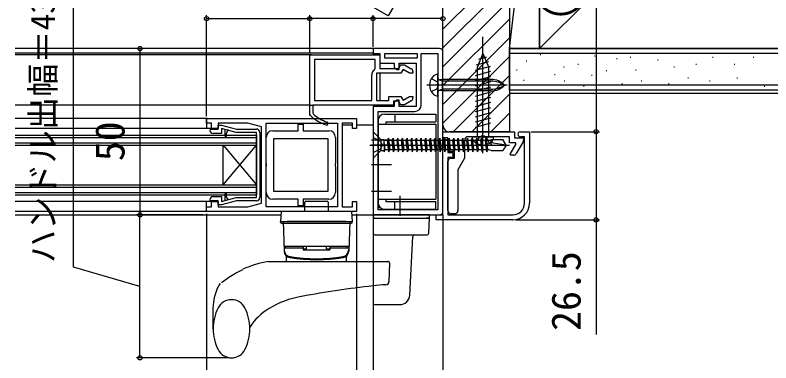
# Model space of a CAD drawing. Units: millimetres, scale not verified. Extents: x -525 to 525, y -782 to 777.
# Drawn here: x 160.5 to 387.5, y -652.2 to -547.6 of the extents above; entities that cross this region are included whole.
import ezdxf
from ezdxf.enums import TextEntityAlignment as Align

# ---------------------------------------------------------------- set-up
doc = ezdxf.new("R2010")
doc.units = ezdxf.units.MM
doc.header["$LTSCALE"] = 4
for name, color, linetype in [('0-2_YKK_11', 7, 'Continuous'), ('0-3_YKK_12', 2, 'Continuous'), ('0-4_YKK_13', 4, 'Continuous'), ('0-6_YKK_D', 6, 'Continuous'), ('0-8_YSS_K', 3, 'Continuous'), ('0-9_YSS_KE', 3, 'Continuous')]:
    doc.layers.add(name, color=color, linetype=linetype)
doc.styles.add('ＭＳ ゴシック', font='')
doc.styles.get('ＭＳ ゴシック').set_extended_font_data('MS Gothic')

msp = doc.modelspace()

# ---------------------------------------------------------------- linework, layer by layer
at = {"layer": '0-2_YKK_11'}
for p, q in [((289, -606.702), (289, -558.702)), ((234, -582.902), (234, -602.502)), ((313.066, -585.734), (311.021, -589.277)), ((290.5, -606.402), (290.5, -591.702)), ((292.5, -607.402), (291.5, -607.402))]:
    msp.add_line(p, q, dxfattribs=at)
for points in [[(288, -557.702), (268, -557.702), (268, -559.202), (270, -559.202), (270, -562.102), (274.3, -562.102), (274.3, -563.302), (275, -564.002), (275.8, -564.002), (275.8, -562.102), (281, -562.102), (281, -575.102), (275.8, -575.102), (275.8, -573.202), (275, -573.202), (274.3, -573.902), (274.3, -575.102), (268, -575.102), (268, -607.702), (288, -607.702)], [(249, -577.479), (249, -559.602), (270, -559.602), (270, -563.702), (275.6, -563.702), (276.37, -562.602), (277.463, -562.602), (279.5, -563.778)], [(287.5, -559.202), (287.5, -606.202), (269.5, -606.202), (269.5, -576.602), (274.3, -576.602), (280.5, -576.602)], [(282.5, -574.602), (282.5, -559.202), (287.5, -559.202)], [(268.6, -561.002), (250.4, -561.002), (250.4, -573.302), (267.6, -573.302), (267.6, -565.602)], [(268.392, -564.059), (268.6, -563.653), (268.6, -561.002)], [(280, -564.644), (280, -565.102), (278.993, -565.102), (277.096, -564.007), (276.329, -565.102), (269, -565.102), (269, -573.302), (272.7, -573.302), (272.7, -572.102), (276.329, -572.102), (277.096, -573.198), (278.993, -572.102), (280, -572.102), (280, -572.56)], [(279.5, -573.426), (277.463, -574.602), (276.37, -574.602), (275.6, -573.502), (274.1, -573.502), (274.1, -574.702), (249.9, -574.702), (249.9, -577.065), (250.081, -577.449)], [(249.169, -577.854), (249, -577.479), (249, -574.702), (249.9, -574.702)], [(219, -582.202), (219.3, -581.902), (221.5, -581.902), (221.5, -580.702), (222.5, -580.702), (226.978, -581.902), (233, -581.902)], [(237.9, -582.402), (245.55, -582.402), (245.55, -580.402), (247.05, -580.402), (247.05, -582.402), (254.7, -582.402)], [(220, -602.202), (222.5, -602.202), (222.5, -603.667), (226.847, -602.502), (233, -602.502), (233, -582.902), (226.847, -582.902), (222.5, -581.738), (222.5, -583.202), (220, -583.202)], [(289, -582.702), (310.5, -582.702), (310.5, -584.502), (313.2, -584.502), (313.2, -585.234)], [(290.5, -587.702), (290.5, -584.502), (289, -584.502), (289, -582.702)], [(312.25, -582.702), (315, -582.702), (315, -604.202)], [(235.9, -601.002), (235.9, -593.161), (236.02, -592.977), (236.02, -592.427), (235.9, -592.244), (235.9, -584.402)], [(256.7, -584.402), (256.7, -592.244), (256.58, -592.427), (256.58, -592.977), (256.7, -593.161), (256.7, -601.002)], [(310, -609.202), (287, -609.202), (287, -607.702), (289, -607.702), (289, -585.002), (290.5, -585.002), (290.5, -589.002), (292, -589.002), (292, -590.502), (290.5, -590.502), (290.5, -607.702), (310, -607.702)], [(295.5, -585.202), (295.5, -590.702), (293.5, -594.166), (293.5, -606.402)], [(310.155, -589.777), (309.346, -589.777), (309.173, -589.477), (311.006, -586.302), (310.833, -586.002), (309, -586.002), (309, -584.202), (301.671, -584.202), (301.479, -584.059), (300.521, -584.059), (300.329, -584.202), (296.5, -584.202)], [(313.5, -604.202), (313.5, -584.202), (312.25, -584.202)], [(291.5, -590.702), (292.5, -590.702), (292.5, -588.702), (291.5, -588.702)], [(233, -603.502), (226.978, -603.502), (222.5, -604.702), (221.5, -604.702), (221.5, -603.502), (219.3, -603.502), (219, -603.202)], [(254.7, -603.002), (247.05, -603.002), (247.05, -605.002), (245.55, -605.002), (245.55, -603.002), (237.9, -603.002)]]:
    msp.add_lwpolyline(points, dxfattribs=at)
for points in [[(271.5, -559.202), (281.3, -559.202), (281.3, -560.602), (271.5, -560.602)], [(263, -606.702), (218, -606.702), (218, -605.302), (219.5, -605.302), (219.5, -603.702), (221.5, -603.702), (221.5, -605.302), (230.395, -605.302), (234.5, -604.202), (234.5, -581.202), (230.395, -580.102), (221.5, -580.102), (221.5, -581.702), (219.5, -581.702), (219.5, -580.102), (218, -580.102), (218, -578.702), (263, -578.702), (263, -581.702), (261.8, -581.702), (261.8, -580.102), (258.7, -580.102), (258.7, -596.462), (258.7, -605.302), (261.8, -605.302), (261.8, -603.702), (263, -603.702)], [(235.9, -605.302), (235.9, -580.102), (257.3, -580.102), (257.3, -596.581), (257.3, -605.302)], [(223.5, -582.006), (223.5, -583.952), (223.762, -584.202), (224, -583.952), (224, -583.14), (224.5, -582.273)], [(238.2, -584.702), (254.4, -584.702), (254.4, -600.702), (238.2, -600.702)], [(223.5, -601.452), (223.5, -603.399), (224.5, -603.131), (224, -602.265), (224, -601.452), (223.745, -601.202)]]:
    msp.add_lwpolyline(points, close=True, dxfattribs=at)
for centre, radius, start, end in [((288, -558.702), 1, 0.00001, 89.99999), ((269.5, -565.602), 1.9, 125.68531, 179.99999), ((279, -564.644), 1, 360, 60.00002), ((279, -572.56), 1, 299.99998, 0), ((280.5, -574.602), 2, 270.00001, 359.99999), ((259.09, -566.603), 15, 228.5951, 249.7334), ((259.09, -566.603), 14.1, 230.28516, 249.73341), ((254.05, -580.252), 0.45, 249.73339, 69.73341), ((220, -582.202), 1, 179.99955, 269.99781), ((233, -582.902), 1, 0.00001, 89.99999), ((237.9, -584.402), 2, 90.00001, 179.99999), ((254.7, -584.402), 2, 0.00001, 89.99999), ((312.25, -583.452), 0.75, 89.99999, 270.00001), ((296.5, -585.202), 1, 89.99995, 179.99999), ((312.2, -585.234), 1, 330.00006, 0.00007), ((291.5, -587.702), 1, 180.00004, 270.00002), ((310.155, -588.777), 1, 269.99997, 330), ((291.5, -591.702), 1, 89.99998, 180.00002), ((237.9, -601.002), 2, 180.00001, 269.99999), ((254.7, -601.002), 2, 270.00001, 359.99999), ((220, -603.202), 1, 90.00001, 179.99999), ((233, -602.502), 1, 270.00001, 0.00091), ((310, -604.202), 3.5, 269.99995, 359.99993), ((310, -604.202), 5, 270, 359.99998), ((288, -606.702), 1, 270.00001, 359.99999), ((291.5, -606.402), 1, 180.00004, 270.00002), ((292.5, -606.402), 1, 269.99998, 359.99996)]:
    msp.add_arc(centre, radius, start, end, dxfattribs=at)
at = {"layer": '0-3_YKK_12'}
for p, q in [((268, -557.702), (160.5, -557.702)), ((268, -557.702), (267.999, -559.602)), ((268, -559.102), (160.5, -559.102)), ((249.48, -559.603), (160.5, -559.604)), ((270, -565.102), (269.999, -573.302)), ((249, -574.702), (160.5, -574.702)), ((218.3, -578.702), (160.5, -578.702)), ((218, -578.702), (218, -581.702)), ((261.8, -580.702), (258.7, -580.702)), ((268, -580.702), (263, -580.702)), ((220, -581.702), (160.5, -581.702)), ((160.5, -583.702), (233, -583.702)), ((160.5, -584.402), (233, -584.402)), ((233, -583.702), (233, -601.702)), ((160.5, -586.002), (233, -586.002)), ((160.5, -586.702), (233, -586.702)), ((223, -598.702), (233, -586.702)), ((160.5, -598.702), (233, -598.702)), ((160.5, -599.402), (233, -599.402)), ((160.5, -601.002), (233, -601.002)), ((160.5, -601.702), (233, -601.702)), ((220, -603.702), (160.5, -603.704)), ((218, -606.702), (218, -603.702)), ((218.3, -606.702), (160.5, -606.702)), ((160.5, -607.702), (240.2, -607.702)), ((261.8, -607.702), (268, -607.702))]:
    msp.add_line(p, q, dxfattribs=at)
msp.add_lwpolyline([(223, -598.702), (223, -586.702), (233, -598.702)], dxfattribs=at)
at = {"layer": '0-4_YKK_13'}
for p, q in [((301, -589.202), (301, -554.202)), ((301, -559.202), (299.25, -563.427)), ((302.055, -560.313), (299.681, -560.949)), ((301, -559.202), (302.75, -563.427)), ((302.634, -561.711), (298.958, -562.696)), ((303.213, -563.108), (298.7, -564.318)), ((303.3, -564.638), (298.7, -565.871)), ((299.25, -563.427), (299.25, -584.202)), ((302.75, -584.202), (302.75, -563.427)), ((288.9, -567.485), (287.828, -567.092)), ((288.9, -566.956), (288.096, -567.113)), ((303.475, -566.956), (288.9, -566.956)), ((288.9, -570.448), (288.9, -566.956)), ((303.3, -566.191), (298.7, -567.424)), ((308.278, -568.702), (284.125, -568.702)), ((303.475, -567.485), (288.9, -567.485)), ((303.3, -567.744), (298.7, -568.976)), ((303.3, -569.297), (298.7, -570.529)), ((287.5, -571.952), (287.5, -570.782)), ((288.9, -569.92), (287.828, -570.312)), ((288.9, -570.448), (288.096, -570.291)), ((303.475, -569.92), (288.9, -569.92)), ((303.475, -570.448), (288.9, -570.448)), ((303.3, -570.85), (298.7, -572.082)), ((303.3, -572.403), (298.7, -573.635)), ((303.3, -573.956), (298.7, -575.188)), ((303.3, -575.508), (298.7, -576.741)), ((274.5, -577.402), (274.5, -579.702)), ((303.3, -577.061), (298.7, -578.294)), ((303.3, -578.614), (298.7, -579.847)), ((269.5, -579.402), (269.5, -605.502)), ((269.5, -580.402), (286.9, -580.402)), ((271.8, -579.702), (271.8, -580.402)), ((271.8, -579.702), (286.9, -579.702)), ((286.9, -580.402), (286.9, -603.002)), ((303.3, -580.167), (298.7, -581.4)), ((268, -582.701), (268, -590.701)), ((273.5, -585.202), (267.5, -585.202)), ((268, -584.451), (270.236, -585.556)), ((270.236, -585.556), (270.845, -586.701)), ((270.3, -585.001), (271.263, -585.001)), ((271.234, -585.001), (271.366, -588.801)), ((271.609, -588.201), (271.263, -585.001)), ((271.285, -585.201), (272.378, -585.201)), ((272.378, -585.201), (272.621, -584.601)), ((272.767, -588.801), (272.378, -585.201)), ((272.621, -584.601), (273.01, -588.201)), ((272.686, -585.201), (273.779, -585.201)), ((274.022, -584.601), (274.411, -588.201)), ((274.086, -585.201), (275.18, -585.201)), ((275.811, -588.201), (275.422, -584.601)), ((275.487, -585.201), (276.581, -585.201)), ((276.581, -585.201), (276.823, -584.601)), ((276.823, -584.601), (277.212, -588.201)), ((276.888, -585.201), (277.982, -585.201)), ((277.982, -585.201), (278.224, -584.601)), ((278.371, -588.801), (277.982, -585.201)), ((278.224, -584.601), (278.613, -588.201)), ((278.289, -585.201), (279.383, -585.201)), ((279.383, -585.201), (279.625, -584.601)), ((279.383, -585.201), (279.772, -588.801)), ((279.625, -584.601), (279.772, -588.801)), ((280.014, -588.201), (279.625, -584.601)), ((279.69, -585.201), (280.783, -585.201)), ((280.783, -585.201), (281.026, -584.601)), ((282.818, -588.201), (282.429, -584.601)), ((282.494, -585.201), (283.588, -585.201)), ((283.588, -585.201), (283.83, -584.601)), ((283.977, -588.801), (283.588, -585.201)), ((283.83, -584.601), (283.977, -588.801)), ((283.83, -584.601), (284.219, -588.201)), ((283.902, -585.201), (284.986, -585.201)), ((284.986, -585.201), (285.228, -584.601)), ((285.375, -588.801), (284.986, -585.201)), ((285.228, -584.601), (285.375, -588.801)), ((285.228, -584.601), (285.618, -588.201)), ((285.301, -585.201), (286.384, -585.201)), ((286.384, -585.201), (286.627, -584.601)), ((286.773, -588.801), (286.384, -585.201)), ((286.627, -584.601), (286.773, -588.801)), ((286.627, -584.601), (287.016, -588.201)), ((286.699, -585.201), (287.782, -585.201)), ((287.782, -585.201), (288.025, -584.601)), ((288.171, -588.801), (287.782, -585.201)), ((288.025, -584.601), (288.171, -588.801)), ((288.025, -584.601), (288.414, -588.201)), ((288.097, -585.201), (289.18, -585.201)), ((289.18, -585.201), (289.423, -584.601)), ((289.57, -588.801), (289.18, -585.201)), ((289.423, -584.601), (289.57, -588.801)), ((289.423, -584.601), (289.812, -588.201)), ((289.495, -585.201), (290.579, -585.201)), ((290.579, -585.201), (290.821, -584.601)), ((290.968, -588.801), (290.579, -585.201)), ((290.821, -584.601), (290.968, -588.801)), ((290.821, -584.601), (291.21, -588.201)), ((290.893, -585.201), (291.977, -585.201)), ((291.977, -585.201), (292.219, -584.601)), ((292.366, -588.801), (291.977, -585.201)), ((292.219, -584.601), (292.366, -588.801)), ((292.219, -584.601), (292.608, -588.201)), ((292.291, -585.201), (293.375, -585.201)), ((293.375, -585.201), (293.617, -584.601)), ((293.764, -588.801), (293.375, -585.201)), ((293.617, -584.601), (293.764, -588.801)), ((293.617, -584.601), (294.006, -588.201)), ((293.689, -585.201), (294.773, -585.201)), ((294.773, -585.201), (295.015, -584.601)), ((295.162, -588.801), (294.773, -585.201)), ((295.015, -584.601), (295.162, -588.801)), ((295.015, -584.601), (295.405, -588.201)), ((295.088, -585.201), (296.171, -585.201)), ((296.171, -585.201), (296.414, -584.601)), ((296.56, -588.801), (296.171, -585.201)), ((296.414, -584.601), (296.56, -588.801)), ((296.414, -584.601), (296.803, -588.201)), ((296.486, -585.201), (297.569, -585.201)), ((297.569, -585.201), (297.812, -584.601)), ((297.958, -588.801), (297.569, -585.201)), ((297.75, -584.202), (304.25, -584.202)), ((297.812, -584.601), (297.958, -588.801)), ((297.812, -584.601), (298.201, -588.201)), ((297.884, -585.201), (298.968, -585.201)), ((298.968, -585.201), (299.21, -584.601)), ((299.357, -588.801), (298.968, -585.201)), ((299.05, -586.195), (299.908, -584.475)), ((299.21, -584.601), (299.357, -588.801)), ((299.21, -584.601), (299.599, -588.201)), ((299.282, -585.201), (300.366, -585.201)), ((301, -584.202), (299.908, -584.475)), ((300.366, -585.201), (300.608, -584.601)), ((300.755, -588.801), (300.366, -585.201)), ((300.608, -584.601), (300.755, -588.801)), ((300.608, -584.601), (300.997, -588.201)), ((300.68, -585.201), (301.764, -585.201)), ((301, -584.202), (302.092, -584.475)), ((301.764, -585.201), (302.006, -584.601)), ((302.153, -588.801), (301.764, -585.201)), ((302.006, -584.601), (302.153, -588.801)), ((302.006, -584.601), (302.395, -588.201)), ((302.078, -585.201), (303.254, -585.201)), ((302.95, -586.195), (302.092, -584.475)), ((303.441, -585.001), (303.254, -585.201)), ((303.441, -585.001), (303.645, -585.328)), ((303.459, -585.515), (304.055, -586.112)), ((308, -586.701), (306.938, -585.001)), ((267, -586.701), (309, -586.701)), ((273.5, -586.702), (267.5, -586.702)), ((308, -586.701), (304.055, -586.112)), ((308, -586.701), (306.938, -588.401)), ((268, -590.701), (270.3, -588.401)), ((271.366, -588.801), (271.609, -588.201)), ((272.703, -588.201), (271.609, -588.201)), ((274.103, -588.201), (273.01, -588.201)), ((274.168, -588.801), (274.411, -588.201)), ((275.504, -588.201), (274.411, -588.201)), ((276.905, -588.201), (275.811, -588.201)), ((276.97, -588.801), (277.212, -588.201)), ((278.306, -588.201), (277.212, -588.201)), ((279.707, -588.201), (278.613, -588.201)), ((279.772, -588.801), (280.014, -588.201)), ((281.108, -588.201), (280.014, -588.201)), ((282.511, -588.201), (281.415, -588.201)), ((283.912, -588.201), (282.818, -588.201)), ((283.977, -588.801), (284.219, -588.201)), ((285.31, -588.201), (284.227, -588.201)), ((285.375, -588.801), (285.618, -588.201)), ((286.708, -588.201), (285.625, -588.201)), ((286.773, -588.801), (287.016, -588.201)), ((288.107, -588.201), (287.023, -588.201)), ((288.171, -588.801), (288.414, -588.201)), ((289.505, -588.201), (288.421, -588.201)), ((289.57, -588.801), (289.812, -588.201)), ((290.903, -588.201), (289.819, -588.201)), ((290.968, -588.801), (291.21, -588.201)), ((292.301, -588.201), (291.217, -588.201)), ((292.366, -588.801), (292.608, -588.201)), ((293.699, -588.201), (292.616, -588.201)), ((293.764, -588.801), (294.006, -588.201)), ((295.097, -588.201), (294.014, -588.201)), ((295.162, -588.801), (295.405, -588.201)), ((296.495, -588.201), (295.412, -588.201)), ((296.56, -588.801), (296.803, -588.201)), ((297.894, -588.201), (296.81, -588.201)), ((297.958, -588.801), (298.201, -588.201)), ((299.292, -588.201), (298.208, -588.201)), ((299.357, -588.801), (299.599, -588.201)), ((300.69, -588.201), (299.606, -588.201)), ((300.755, -588.801), (300.997, -588.201)), ((302.088, -588.201), (301.004, -588.201)), ((302.153, -588.801), (302.395, -588.201)), ((302.754, -588.201), (302.403, -588.201)), ((303.5, -588.401), (302.754, -588.201)), ((303.5, -588.401), (306.938, -588.401)), ((273.5, -592.702), (267.5, -592.702)), ((273.5, -600.702), (267.5, -600.702)), ((247.824, -603.602), (254.176, -603.602)), ((269.5, -603.002), (286.9, -603.002)), ((274.5, -606.002), (274.5, -603.702)), ((276, -602.002), (276, -608.002)), ((247.5, -606.702), (247.524, -603.9)), ((254.476, -603.9), (254.5, -606.702)), ((269.5, -605.502), (270.177, -605.502)), ((240.383, -606.702), (240.2, -609.702)), ((242.38, -606.702), (240.383, -606.702)), ((259.62, -606.702), (242.38, -606.702)), ((240.2, -609.702), (242.198, -609.702)), ((240.22, -609.928), (240.2, -609.702)), ((240.519, -610.202), (242.2, -610.202)), ((241, -609.702), (241.313, -618.659)), ((241, -609.702), (261, -609.702)), ((259.802, -609.702), (242.198, -609.702)), ((242.2, -610.202), (259.8, -610.202)), ((243.741, -610.207), (243.741, -610.202)), ((258.259, -610.202), (258.259, -610.207)), ((259.8, -610.202), (261.481, -610.202)), ((259.802, -609.702), (261.8, -609.702)), ((261, -609.702), (260.687, -618.659)), ((261.78, -609.928), (261.8, -609.702)), ((268, -608.702), (268, -613.202)), ((268.5, -608.702), (268, -608.702)), ((268.5, -608.702), (284.001, -608.702)), ((268.5, -613.702), (283.764, -613.702)), ((279.048, -631.859), (279.975, -614.176)), ((283.764, -613.702), (284.263, -613.702)), ((260.738, -617.202), (241.262, -617.202)), ((241.8, -617.703), (241.8, -617.202)), ((247, -617.202), (241.8, -617.202)), ((248, -617.882), (248, -617.202)), ((254, -617.882), (254, -617.202)), ((255, -617.202), (255, -618.202)), ((260.2, -617.202), (255, -617.202)), ((260.2, -617.703), (260.2, -617.202)), ((247, -617.702), (241.302, -617.702)), ((241.302, -617.702), (241.325, -618.348)), ((247, -617.882), (248, -617.882)), ((254, -617.882), (255, -617.882)), ((260.698, -617.702), (255, -617.702)), ((260.698, -617.702), (260.675, -618.348)), ((236.637, -621.702), (272.482, -621.702)), ((242, -621.702), (242, -620.209)), ((260, -621.702), (260, -620.209)), ((272.982, -622.22), (272.788, -627.776)), ((246.611, -632.212), (246.398, -632.253)), ((268, -634.181), (268, -634.202)), ((268.5, -634.702), (275.175, -634.702)), ((275.175, -634.702), (276.053, -634.702)), ((220, -641.952), (220, -635.886)), ((231, -641.952), (231, -641.441))]:
    msp.add_line(p, q, dxfattribs=at)
for points in [[(229.288, -522.825), (233.038, -516.33), (276.339, -541.33), (272.589, -547.825)], [(274.022, -584.601), (274.168, -588.801), (273.779, -585.201)], [(268, -608.702), (285, -608.702), (285, -607.702), (268, -607.702)]]:
    msp.add_lwpolyline(points, close=True, dxfattribs=at)
for points in [[(285.507, -566.752), (287.136, -567.557), (287.745, -568.702)], [(287.5, -570.782), (287.5, -566.623), (287.5, -565.452)], [(285.507, -570.652), (287.136, -569.847), (287.745, -568.702)], [(271.5, -577.402), (286.9, -577.402), (286.9, -579.702)], [(268, -582.701), (270.3, -585.001), (270.3, -588.401), (271.353, -588.401)], [(272.621, -584.601), (272.767, -588.801), (273.01, -588.201)], [(275.18, -585.201), (275.422, -584.601), (275.569, -588.801)], [(275.18, -585.201), (275.569, -588.801), (275.811, -588.201)], [(276.823, -584.601), (276.97, -588.801), (276.581, -585.201)], [(278.224, -584.601), (278.371, -588.801), (278.613, -588.201)], [(280.783, -585.201), (281.172, -588.801), (281.415, -588.201)], [(281.415, -588.201), (281.026, -584.601), (281.172, -588.801)], [(281.091, -585.201), (282.187, -585.201), (282.429, -584.601), (282.576, -588.801)], [(282.187, -585.201), (282.576, -588.801), (282.818, -588.201)], [(303.254, -585.201), (303.5, -586.701), (303.441, -585.001)], [(303.459, -585.515), (303.972, -585.001), (306.938, -585.001)], [(268, -588.951), (270.236, -587.846), (270.845, -586.701)], [(271.5, -606.002), (286.9, -606.002), (286.9, -603.702)], [(271.8, -603.002), (271.8, -603.702), (286.9, -603.702)], [(261.8, -609.702), (261.616, -606.702), (259.62, -606.702)], [(284.763, -613.228), (285, -608.702), (284.001, -608.702)], [(268, -613.202), (268, -614.15), (268, -631.833), (268, -634.181)], [(247, -617.202), (247, -618.202), (255, -618.202)], [(222.792, -627.879), (224.69, -626.472), (225.723, -625.796), (226.696, -625.217), (228.852, -624.094)], [(220, -635.927), (220.04, -634.725), (220.249, -633.132), (220.475, -632.146), (221.306, -629.792), (221.693, -629.035), (222.218, -628.338)], [(222.792, -627.879), (222.754, -627.9), (222.701, -627.932), (222.646, -627.964), (222.587, -628.003), (222.539, -628.031), (222.493, -628.062)]]:
    msp.add_lwpolyline(points, dxfattribs=at)
for centre, radius, start, end in [((289, -568.702), 4, 142.75222, 217.24778), ((287.488, -567.552), 2.1, 89.66036, 142.75222), ((288, -566.623), 0.5, 180, 281.05172), ((303.475, -572.47), 5.513, 43.10467, 90), ((303.475, -574.748), 7.263, 56.3423, 90), ((303.475, -564.935), 5.513, 270, 316.89533), ((303.475, -562.657), 7.263, 270, 303.6577), ((287.488, -569.852), 2.1, 217.24889, 270.33651), ((288, -570.782), 0.5, 78.94828, 180), ((271.5, -579.402), 2, 90, 180), ((299.85, -584.215), 2.1, 179.66112, 232.75083), ((302.15, -584.215), 2.1, 307.24917, 0.33888), ((301, -582.702), 4, 232.75083, 307.24917), ((247.824, -603.902), 0.3, 90, 179.5), ((254.176, -603.902), 0.3, 0.5, 90), ((271.5, -604.002), 2, 180, 270), ((240.519, -609.902), 0.3, 185, 270), ((261.481, -609.902), 0.3, 270, 355), ((268.5, -613.202), 0.5, 180, 270), ((280.474, -614.202), 0.5, 90, 177), ((284.263, -613.202), 0.5, 270, 357), ((243.312, -618.589), 2, 182, 260.87872), ((243.323, -618.279), 2, 182, 260.89292), ((258.677, -618.279), 2, 279.10708, 358), ((258.688, -618.589), 2, 279.12128, 358), ((242.36, -654.202), 33, 99.98655, 114.10382), ((241.75, -620.209), 0.25, 0, 46.05064), ((251, -570.702), 50.5, 260.87872, 279.12128), ((251, -570.39), 50.5, 260.89292, 279.10708), ((260.25, -620.209), 0.25, 133.94936, 180), ((272.482, -622.202), 0.5, 358, 90), ((273.791, -678.702), 50, 92.24995, 96.65301), ((271.788, -627.742), 1, 272.24995, 358), ((308.2, -973.702), 347, 96.65301, 100.22358), ((225.5, -637.71), 4.5, 26.48104, 153.51896), ((251.29, -659.822), 28, 100.06111, 121.25004), ((276.053, -631.702), 3, 270, 357), ((268.5, -634.202), 0.5, 180, 270), ((234.031, -641.96), 14.031, 153.51896, 180), ((216.969, -641.96), 14.031, 0, 26.48104), ((245.42, -650.632), 17.1, 120.40967, 147.48757), ((234.031, -641.952), 14.031, 180, 206.48104), ((216.969, -641.952), 14.031, 333.51896, 0), ((225.5, -646.202), 4.5, 206.48104, 333.51896)]:
    msp.add_arc(centre, radius, start, end, dxfattribs=at)
at = {"layer": '0-6_YKK_D'}
for p, q in [((335, -494.702), (335, -582.702)), ((218, -578.002), (218, -547.702)), ((218, -548.702), (249, -548.702)), ((249, -559.102), (249, -547.702)), ((249, -559.102), (249, -547.702)), ((268.001, -548.702), (249, -548.702)), ((268, -557.202), (268, -547.702)), ((289, -548.702), (268, -548.702)), ((268.001, -557.164), (268.001, -547.702)), ((289, -557.702), (289, -547.702)), ((217, -557.702), (197, -557.702)), ((198, -557.702), (198, -607.702)), ((315.5, -582.702), (336, -582.702)), ((315.5, -582.702), (336, -582.702)), ((217, -607.702), (197, -607.702)), ((217, -607.702), (197, -607.702)), ((198, -650.702), (198, -607.702)), ((218, -607.402), (218, -671.702)), ((263, -607.402), (263, -671.702)), ((263, -607.402), (263, -671.702)), ((268, -608.202), (268, -671.702)), ((268, -608.202), (268, -671.702)), ((289, -607.702), (289, -671.702)), ((289, -607.702), (289, -770.703)), ((311, -609.202), (336, -609.202)), ((224.5, -650.702), (197, -650.702))]:
    msp.add_line(p, q, dxfattribs=at)
for points in [[(198, -629.202), (178, -623.483), (178, -510.847)], [(335, -582.702), (335, -609.202), (335, -643.707)]]:
    msp.add_lwpolyline(points, dxfattribs=at)
for centre in [(218, -548.702), (249, -548.702), (249, -548.702), (268.001, -548.702), (268, -548.702), (289, -548.702), (198, -557.702), (335, -582.702), (335, -582.702), (198, -607.702), (198, -607.702), (335, -609.202), (198, -650.702)]:
    msp.add_circle(centre, 0.637, dxfattribs=at)
at = {"layer": '0-8_YSS_K'}
for p, q in [((318, -557.702), (423, -452.702)), ((309, -557.702), (318, -479.702)), ((288.999, -551.845), (308.999, -531.845)), ((288.999, -557.501), (308.999, -537.501)), ((288.999, -563.158), (308.999, -543.158)), ((288.999, -568.815), (308.999, -548.815)), ((288.999, -574.472), (308.999, -554.472)), ((288.999, -580.129), (308.999, -560.129)), ((498.003, -559.202), (309, -559.202)), ((318.183, -559.532), (318.383, -559.532)), ((334.481, -559.922), (334.681, -559.922)), ((345.198, -560.268), (345.398, -560.268)), ((369.923, -560.268), (370.123, -560.268)), ((382.217, -560.268), (382.417, -560.268)), ((313.991, -561.389), (314.191, -561.389)), ((329.539, -562.416), (329.739, -562.416)), ((341.107, -560.701), (341.307, -560.701)), ((353.44, -561.092), (353.64, -561.092)), ((364.978, -562.416), (365.178, -562.416)), ((376.448, -562.416), (376.648, -562.416)), ((311.09, -564.097), (311.29, -564.097)), ((325.191, -563.15), (325.391, -563.15)), ((337.989, -564.319), (338.189, -564.319)), ((346.847, -564.065), (347.047, -564.065)), ((358.385, -563.24), (358.585, -563.24)), ((292.029, -582.756), (308.999, -565.786)), ((313.217, -567.192), (313.417, -567.192)), ((322.455, -565.489), (322.655, -565.489)), ((325.419, -567.361), (325.619, -567.361)), ((333.66, -565.713), (333.86, -565.713)), ((348.495, -567.361), (348.695, -567.361)), ((362.506, -566.537), (362.706, -566.537)), ((369.099, -567.361), (369.299, -567.361)), ((377.272, -566.537), (377.472, -566.537)), ((498.003, -568.702), (309, -568.702)), ((322.463, -568.607), (322.663, -568.607)), ((331.188, -569.01), (331.388, -569.01)), ((337.799, -568.607), (337.999, -568.607)), ((342.726, -568.185), (342.926, -568.185)), ((356.737, -568.185), (356.937, -568.185)), ((385.514, -569.01), (385.714, -569.01)), ((297.686, -582.756), (308.999, -571.442)), ((498.003, -571.202), (309, -571.202)), ((303.342, -582.756), (308.999, -577.099))]:
    msp.add_line(p, q, dxfattribs=at)
msp.add_lwpolyline([(318, -557.702), (318, -479.702), (309, -479.702), (309, -557.702)], close=True, dxfattribs=at)
at = {"layer": '0-9_YSS_KE'}
for p, q in [((309, -570.202), (309, -557.702)), ((498.003, -557.702), (309, -557.702)), ((498.003, -570.202), (309, -570.202))]:
    msp.add_line(p, q, dxfattribs=at)
msp.add_lwpolyline([(423, -557.702), (423, -452.702), (318, -452.702), (318, -557.702)], close=True, dxfattribs=at)
for points in [[(288.999, -580.756), (288.999, -494.756), (291.999, -494.756), (291.999, -482.756), (293.999, -480.756), (308.999, -480.756)], [(308.999, -480.756), (308.999, -582.756), (290.999, -582.756)]]:
    msp.add_lwpolyline(points, dxfattribs=at)
msp.add_arc((290.999, -580.756), 2, 180.00002, 270.00002, dxfattribs=at)

# ---------------------------------------------------------------- texts
at = {"layer": '0-6_YKK_D', "style": 'ＭＳ ゴシック'}
for s, height, p in [('（88）', 8.798, (331.568, -556.123)), ('ハンドル出幅＝43', 7.331, (174.693, -622.222)), ('50', 8.798, (196, -591.566)), ('26.5', 8.798, (333, -642.593))]:
    msp.add_text(s, height=height, rotation=90, dxfattribs=at).set_placement(p, align=Align.BOTTOM_LEFT)

doc.saveas('drawing.dxf')
